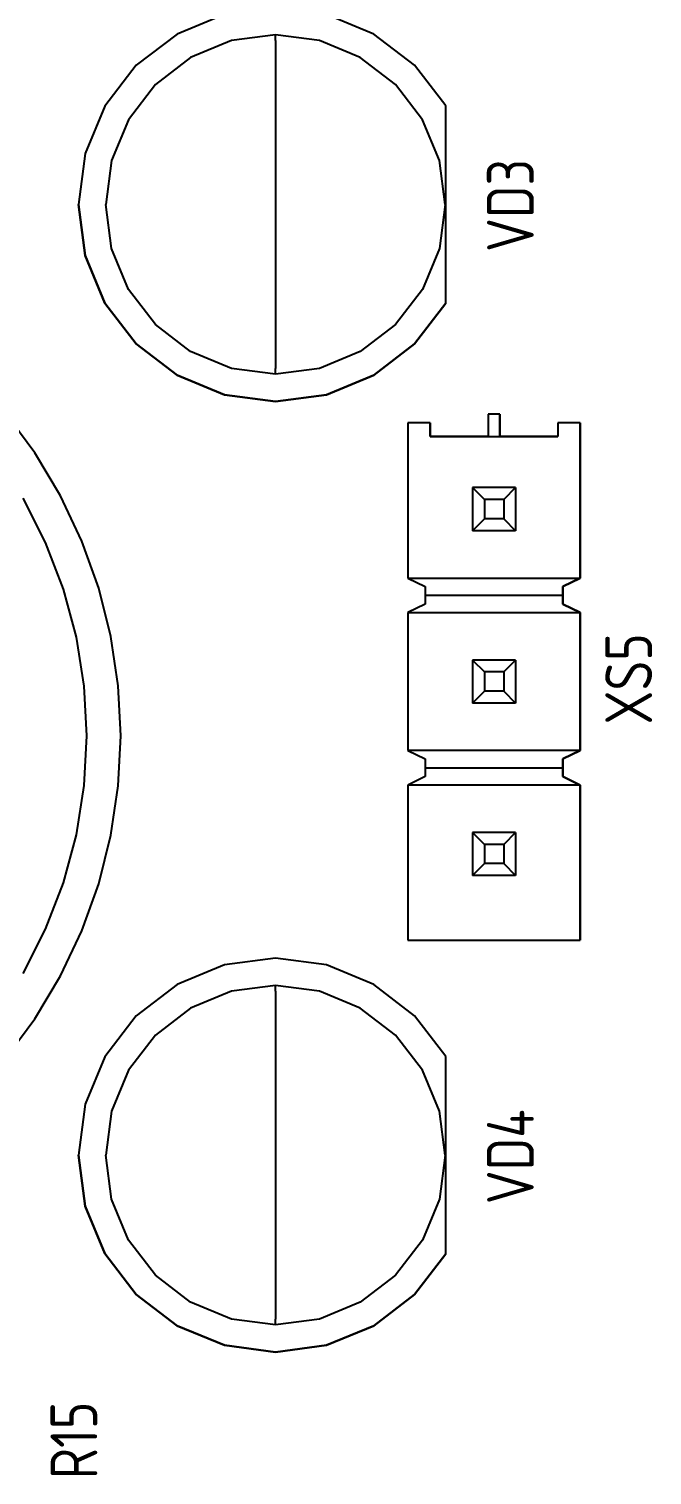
# Model space of a CAD drawing. Header units: inches. Extents: x 0 to 841, y -594 to 0.
# Drawn here: x 405.94 to 424.3, y -251.23 to -208.63 of the extents above; entities that cross this region are included whole.
import ezdxf

# ---------------------------------------------------------------- set-up
doc = ezdxf.new("R2010")
doc.units = ezdxf.units.IN
doc.header["$MEASUREMENT"] = 0
doc.styles.add('GOST type A0', font='', dxfattribs={"height": 2.116667})
doc.styles.get('GOST type A0').set_extended_font_data('GOST type A')

msp = doc.modelspace()

# ---------------------------------------------------------------- linework, layer by layer
at = {"color": 7, "true_color": 0xffffff}
for p, q in [((411.704, -208.202), (410.306, -208.782)), ((411.704, -208.202), (410.306, -208.782)), ((416.104, -208.78), (414.706, -208.202)), ((416.104, -208.78), (414.706, -208.202)), ((410.306, -208.782), (409.104, -209.702)), ((410.306, -208.782), (409.104, -209.702)), ((411.912, -208.974), (410.706, -209.474)), ((413.206, -208.804), (411.912, -208.974)), ((414.5, -208.974), (413.206, -208.804)), ((413.206, -208.974), (413.206, -208.804)), ((413.206, -208.974), (413.206, -209.474)), ((415.706, -209.474), (414.5, -208.974)), ((417.304, -209.7), (416.104, -208.78)), ((417.304, -209.7), (416.104, -208.78)), ((410.706, -209.474), (409.67, -210.268)), ((413.206, -209.474), (413.206, -210.268)), ((416.742, -210.268), (415.706, -209.474)), ((409.104, -209.702), (408.182, -210.904)), ((409.104, -209.702), (408.182, -210.904)), ((418.226, -210.9), (417.304, -209.7)), ((418.226, -210.9), (417.304, -209.7)), ((409.67, -210.268), (408.876, -211.304)), ((413.206, -210.268), (413.206, -211.304)), ((417.536, -211.304), (416.742, -210.268)), ((408.182, -210.904), (407.604, -212.304)), ((408.182, -210.904), (407.604, -212.304)), ((418.226, -216.71), (418.226, -210.9)), ((418.226, -216.71), (418.226, -210.9)), ((408.876, -211.304), (408.376, -212.51)), ((413.206, -211.304), (413.206, -212.51)), ((418.036, -212.51), (417.536, -211.304)), ((407.604, -212.304), (407.406, -213.804)), ((407.604, -212.304), (407.406, -213.804)), ((408.376, -212.51), (408.206, -213.804)), ((413.206, -212.51), (413.206, -213.804)), ((418.206, -213.804), (418.036, -212.51)), ((407.406, -213.804), (407.604, -215.306)), ((407.604, -215.306), (407.406, -213.804)), ((408.376, -215.098), (408.206, -213.804)), ((413.206, -213.804), (413.206, -215.098)), ((418.206, -213.804), (418.036, -215.098)), ((408.876, -216.304), (408.376, -215.098)), ((413.206, -215.098), (413.206, -216.304)), ((418.036, -215.098), (417.536, -216.304)), ((407.604, -215.306), (408.182, -216.704)), ((408.182, -216.704), (407.604, -215.306)), ((409.67, -217.34), (408.876, -216.304)), ((413.206, -216.304), (413.206, -217.34)), ((417.536, -216.304), (416.742, -217.34)), ((408.182, -216.704), (409.104, -217.906)), ((409.104, -217.906), (408.182, -216.704)), ((417.304, -217.908), (418.226, -216.71)), ((418.226, -216.71), (417.304, -217.908)), ((410.706, -218.134), (409.67, -217.34)), ((413.206, -217.34), (413.206, -218.134)), ((416.742, -217.34), (415.706, -218.134)), ((409.104, -217.906), (410.306, -218.828)), ((410.306, -218.828), (409.104, -217.906)), ((416.104, -218.828), (417.304, -217.908)), ((417.304, -217.908), (416.104, -218.828)), ((411.912, -218.634), (410.706, -218.134)), ((413.206, -218.134), (413.206, -218.634)), ((415.706, -218.134), (414.5, -218.634)), ((410.306, -218.828), (411.704, -219.406)), ((411.704, -219.406), (410.306, -218.828)), ((413.206, -218.804), (411.912, -218.634)), ((414.5, -218.634), (413.206, -218.804)), ((413.206, -218.804), (413.206, -218.634)), ((414.706, -219.406), (416.104, -218.828)), ((416.104, -218.828), (414.706, -219.406)), ((411.704, -219.406), (413.206, -219.604)), ((413.206, -219.604), (411.704, -219.406)), ((413.206, -219.604), (414.706, -219.406)), ((414.706, -219.406), (413.206, -219.604)), ((406.118, -221.12), (405.24, -219.938)), ((406.118, -221.12), (405.24, -219.938)), ((419.818, -219.98), (419.474, -219.98)), ((419.474, -219.98), (419.474, -220.64)), ((419.818, -219.98), (419.474, -219.98)), ((419.474, -219.98), (419.474, -220.64)), ((419.818, -220.64), (419.818, -219.98)), ((419.818, -219.98), (419.818, -220.64)), ((417.766, -220.234), (417.106, -220.234)), ((417.106, -220.234), (417.106, -224.806)), ((417.106, -220.234), (417.106, -224.806)), ((417.766, -220.234), (417.106, -220.234)), ((417.766, -220.64), (417.766, -220.234)), ((417.766, -220.234), (417.766, -220.64)), ((419.474, -220.64), (417.766, -220.64)), ((417.766, -220.64), (421.526, -220.64)), ((421.526, -220.64), (419.818, -220.64)), ((422.186, -220.234), (421.526, -220.234)), ((421.526, -220.234), (421.526, -220.64)), ((422.186, -220.234), (421.526, -220.234)), ((421.526, -220.234), (421.526, -220.64)), ((422.186, -224.806), (422.186, -220.234)), ((422.186, -220.234), (422.186, -224.806)), ((406.874, -222.382), (406.118, -221.12)), ((406.874, -222.382), (406.118, -221.12)), ((419.012, -222.14), (419.012, -223.41)), ((419.012, -222.14), (419.364, -222.492)), ((420.282, -222.14), (419.012, -222.14)), ((420.282, -222.14), (419.93, -222.492)), ((420.282, -222.14), (420.282, -223.41)), ((406.436, -223.76), (405.77, -222.454)), ((407.504, -223.714), (406.874, -222.382)), ((407.504, -223.714), (406.874, -222.382)), ((419.364, -222.492), (419.364, -223.058)), ((419.93, -222.492), (419.364, -222.492)), ((419.93, -222.492), (419.93, -223.058)), ((419.364, -223.058), (419.012, -223.41)), ((419.93, -223.058), (419.364, -223.058)), ((419.93, -223.058), (420.282, -223.41)), ((420.282, -223.41), (419.012, -223.41)), ((406.96, -225.128), (406.436, -223.76)), ((408, -225.1), (407.504, -223.714)), ((408, -225.1), (407.504, -223.714)), ((417.106, -224.806), (417.614, -225.054)), ((417.106, -224.806), (417.614, -225.054)), ((417.106, -224.806), (422.186, -224.806)), ((421.678, -225.054), (422.186, -224.806)), ((422.186, -224.806), (421.678, -225.054)), ((407.34, -226.544), (406.96, -225.128)), ((408.358, -226.528), (408, -225.1)), ((408.358, -226.528), (408, -225.1)), ((417.614, -225.054), (417.614, -225.574)), ((417.614, -225.054), (417.614, -225.314)), ((417.614, -225.314), (421.678, -225.314)), ((417.614, -225.314), (417.614, -225.574)), ((421.678, -225.574), (421.678, -225.054)), ((421.678, -225.054), (421.678, -225.314)), ((421.678, -225.314), (421.678, -225.574)), ((417.614, -225.574), (417.106, -225.822)), ((417.614, -225.574), (417.106, -225.822)), ((422.186, -225.822), (421.678, -225.574)), ((421.678, -225.574), (422.186, -225.822)), ((417.106, -225.822), (417.106, -229.886)), ((417.106, -225.822), (417.106, -229.886)), ((417.106, -225.822), (422.186, -225.822)), ((422.186, -229.886), (422.186, -225.822)), ((422.186, -225.822), (422.186, -229.886)), ((407.57, -227.99), (407.34, -226.544)), ((408.574, -227.984), (408.358, -226.528)), ((408.574, -227.984), (408.358, -226.528)), ((419.012, -227.22), (419.012, -228.49)), ((419.012, -227.22), (419.364, -227.572)), ((420.282, -227.22), (419.012, -227.22)), ((420.282, -227.22), (419.93, -227.572)), ((420.282, -227.22), (420.282, -228.49)), ((419.364, -227.572), (419.364, -228.138)), ((419.93, -227.572), (419.364, -227.572)), ((419.93, -227.572), (419.93, -228.138)), ((407.646, -229.454), (407.57, -227.99)), ((408.646, -229.454), (408.574, -227.984)), ((408.646, -229.454), (408.574, -227.984)), ((419.364, -228.138), (419.012, -228.49)), ((419.93, -228.138), (419.364, -228.138)), ((419.93, -228.138), (420.282, -228.49)), ((420.282, -228.49), (419.012, -228.49)), ((407.57, -230.918), (407.646, -229.454)), ((408.574, -230.924), (408.646, -229.454)), ((408.574, -230.924), (408.646, -229.454)), ((417.106, -229.886), (417.614, -230.134)), ((422.186, -229.886), (417.106, -229.886)), ((417.106, -229.886), (417.614, -230.134)), ((421.678, -230.134), (422.186, -229.886)), ((422.186, -229.886), (421.678, -230.134)), ((417.614, -230.134), (417.614, -230.654)), ((417.614, -230.134), (417.614, -230.394)), ((417.614, -230.394), (421.678, -230.394)), ((417.614, -230.394), (417.614, -230.654)), ((421.678, -230.654), (421.678, -230.134)), ((421.678, -230.134), (421.678, -230.394)), ((421.678, -230.394), (421.678, -230.654)), ((417.614, -230.654), (417.106, -230.902)), ((417.614, -230.654), (417.106, -230.902)), ((422.186, -230.902), (421.678, -230.654)), ((421.678, -230.654), (422.186, -230.902)), ((407.34, -232.364), (407.57, -230.918)), ((408.358, -232.38), (408.574, -230.924)), ((408.358, -232.38), (408.574, -230.924)), ((417.106, -230.902), (417.106, -235.474)), ((417.106, -230.902), (417.106, -235.474)), ((422.186, -230.902), (417.106, -230.902)), ((422.186, -235.474), (422.186, -230.902)), ((422.186, -230.902), (422.186, -235.474)), ((406.96, -233.78), (407.34, -232.364)), ((408, -233.808), (408.358, -232.38)), ((408, -233.808), (408.358, -232.38)), ((419.012, -232.3), (419.364, -232.652)), ((420.282, -232.3), (419.012, -232.3)), ((419.012, -232.3), (419.012, -233.57)), ((420.282, -232.3), (419.93, -232.652)), ((420.282, -232.3), (420.282, -233.57)), ((419.364, -232.652), (419.364, -233.218)), ((419.93, -232.652), (419.364, -232.652)), ((419.93, -232.652), (419.93, -233.218)), ((419.364, -233.218), (419.012, -233.57)), ((419.93, -233.218), (419.364, -233.218)), ((419.93, -233.218), (420.282, -233.57)), ((406.436, -235.148), (406.96, -233.78)), ((407.504, -235.194), (408, -233.808)), ((407.504, -235.194), (408, -233.808)), ((420.282, -233.57), (419.012, -233.57)), ((405.77, -236.454), (406.436, -235.148)), ((406.874, -236.524), (407.504, -235.194)), ((406.874, -236.524), (407.504, -235.194)), ((417.106, -235.474), (422.186, -235.474)), ((417.106, -235.474), (422.186, -235.474)), ((411.704, -236.202), (410.306, -236.782)), ((411.704, -236.202), (410.306, -236.782)), ((413.206, -236.004), (411.704, -236.202)), ((413.206, -236.004), (411.704, -236.202)), ((414.706, -236.202), (413.206, -236.004)), ((414.706, -236.202), (413.206, -236.004)), ((416.104, -236.78), (414.706, -236.202)), ((416.104, -236.78), (414.706, -236.202)), ((406.118, -237.788), (406.874, -236.524)), ((406.118, -237.788), (406.874, -236.524)), ((410.306, -236.782), (409.104, -237.702)), ((410.306, -236.782), (409.104, -237.702)), ((413.206, -236.804), (411.912, -236.974)), ((414.5, -236.974), (413.206, -236.804)), ((413.206, -236.974), (413.206, -236.804)), ((417.304, -237.7), (416.104, -236.78)), ((417.304, -237.7), (416.104, -236.78)), ((411.912, -236.974), (410.706, -237.474)), ((413.206, -236.974), (413.206, -237.474)), ((415.706, -237.474), (414.5, -236.974)), ((410.706, -237.474), (409.67, -238.268)), ((413.206, -237.474), (413.206, -238.268)), ((416.742, -238.268), (415.706, -237.474)), ((405.24, -238.97), (406.118, -237.788)), ((405.24, -238.97), (406.118, -237.788)), ((409.104, -237.702), (408.182, -238.904)), ((409.104, -237.702), (408.182, -238.904)), ((418.226, -238.9), (417.304, -237.7)), ((418.226, -238.9), (417.304, -237.7)), ((409.67, -238.268), (408.876, -239.304)), ((413.206, -238.268), (413.206, -239.304)), ((417.536, -239.304), (416.742, -238.268)), ((408.182, -238.904), (407.604, -240.304)), ((408.182, -238.904), (407.604, -240.304)), ((418.226, -244.71), (418.226, -238.9)), ((418.226, -244.71), (418.226, -238.9)), ((408.876, -239.304), (408.376, -240.51)), ((413.206, -239.304), (413.206, -240.51)), ((418.036, -240.51), (417.536, -239.304)), ((407.604, -240.304), (407.406, -241.804)), ((407.604, -240.304), (407.406, -241.804)), ((408.376, -240.51), (408.206, -241.804)), ((413.206, -240.51), (413.206, -241.804)), ((418.206, -241.804), (418.036, -240.51)), ((407.406, -241.804), (407.604, -243.306)), ((407.604, -243.306), (407.406, -241.804)), ((408.376, -243.098), (408.206, -241.804)), ((413.206, -241.804), (413.206, -243.098)), ((418.206, -241.804), (418.036, -243.098)), ((408.876, -244.304), (408.376, -243.098)), ((413.206, -243.098), (413.206, -244.304)), ((418.036, -243.098), (417.536, -244.304)), ((407.604, -243.306), (408.182, -244.704)), ((408.182, -244.704), (407.604, -243.306)), ((409.67, -245.34), (408.876, -244.304)), ((413.206, -244.304), (413.206, -245.34)), ((417.536, -244.304), (416.742, -245.34)), ((408.182, -244.704), (409.104, -245.906)), ((409.104, -245.906), (408.182, -244.704)), ((417.304, -245.908), (418.226, -244.71)), ((418.226, -244.71), (417.304, -245.908)), ((410.706, -246.134), (409.67, -245.34)), ((413.206, -245.34), (413.206, -246.134)), ((416.742, -245.34), (415.706, -246.134)), ((409.104, -245.906), (410.306, -246.828)), ((410.306, -246.828), (409.104, -245.906)), ((411.912, -246.634), (410.706, -246.134)), ((413.206, -246.134), (413.206, -246.634)), ((415.706, -246.134), (414.5, -246.634)), ((416.104, -246.828), (417.304, -245.908)), ((417.304, -245.908), (416.104, -246.828)), ((413.206, -246.804), (411.912, -246.634)), ((414.5, -246.634), (413.206, -246.804)), ((413.206, -246.804), (413.206, -246.634)), ((410.306, -246.828), (411.704, -247.406)), ((411.704, -247.406), (410.306, -246.828)), ((414.706, -247.406), (416.104, -246.828)), ((416.104, -246.828), (414.706, -247.406)), ((411.704, -247.406), (413.206, -247.604)), ((413.206, -247.604), (411.704, -247.406)), ((413.206, -247.604), (414.706, -247.406)), ((414.706, -247.406), (413.206, -247.604))]:
    msp.add_line(p, q, dxfattribs=at)
at = {"color": 18, "true_color": 0x000000}
for p, q in [((411.704, -208.202), (410.306, -208.782)), ((411.704, -208.202), (410.306, -208.782)), ((416.104, -208.78), (414.706, -208.202)), ((416.104, -208.78), (414.706, -208.202)), ((410.306, -208.782), (409.104, -209.702)), ((410.306, -208.782), (409.104, -209.702)), ((411.912, -208.974), (410.706, -209.474)), ((413.206, -208.804), (411.912, -208.974)), ((414.5, -208.974), (413.206, -208.804)), ((413.206, -208.974), (413.206, -208.804)), ((413.206, -208.974), (413.206, -209.474)), ((415.706, -209.474), (414.5, -208.974)), ((417.304, -209.7), (416.104, -208.78)), ((417.304, -209.7), (416.104, -208.78)), ((410.706, -209.474), (409.67, -210.268)), ((413.206, -209.474), (413.206, -210.268)), ((416.742, -210.268), (415.706, -209.474)), ((409.104, -209.702), (408.182, -210.904)), ((409.104, -209.702), (408.182, -210.904)), ((418.226, -210.9), (417.304, -209.7)), ((418.226, -210.9), (417.304, -209.7)), ((409.67, -210.268), (408.876, -211.304)), ((413.206, -210.268), (413.206, -211.304)), ((417.536, -211.304), (416.742, -210.268)), ((408.182, -210.904), (407.604, -212.304)), ((408.182, -210.904), (407.604, -212.304)), ((418.226, -216.71), (418.226, -210.9)), ((418.226, -216.71), (418.226, -210.9)), ((408.876, -211.304), (408.376, -212.51)), ((413.206, -211.304), (413.206, -212.51)), ((418.036, -212.51), (417.536, -211.304)), ((407.604, -212.304), (407.406, -213.804)), ((407.604, -212.304), (407.406, -213.804)), ((408.376, -212.51), (408.206, -213.804)), ((413.206, -212.51), (413.206, -213.804)), ((418.206, -213.804), (418.036, -212.51)), ((407.406, -213.804), (407.604, -215.306)), ((407.604, -215.306), (407.406, -213.804)), ((408.376, -215.098), (408.206, -213.804)), ((413.206, -213.804), (413.206, -215.098)), ((418.206, -213.804), (418.036, -215.098)), ((408.876, -216.304), (408.376, -215.098)), ((413.206, -215.098), (413.206, -216.304)), ((418.036, -215.098), (417.536, -216.304)), ((407.604, -215.306), (408.182, -216.704)), ((408.182, -216.704), (407.604, -215.306)), ((409.67, -217.34), (408.876, -216.304)), ((413.206, -216.304), (413.206, -217.34)), ((417.536, -216.304), (416.742, -217.34)), ((408.182, -216.704), (409.104, -217.906)), ((409.104, -217.906), (408.182, -216.704)), ((417.304, -217.908), (418.226, -216.71)), ((418.226, -216.71), (417.304, -217.908)), ((410.706, -218.134), (409.67, -217.34)), ((413.206, -217.34), (413.206, -218.134)), ((416.742, -217.34), (415.706, -218.134)), ((409.104, -217.906), (410.306, -218.828)), ((410.306, -218.828), (409.104, -217.906)), ((416.104, -218.828), (417.304, -217.908)), ((417.304, -217.908), (416.104, -218.828)), ((411.912, -218.634), (410.706, -218.134)), ((413.206, -218.134), (413.206, -218.634)), ((415.706, -218.134), (414.5, -218.634)), ((410.306, -218.828), (411.704, -219.406)), ((411.704, -219.406), (410.306, -218.828)), ((413.206, -218.804), (411.912, -218.634)), ((414.5, -218.634), (413.206, -218.804)), ((413.206, -218.804), (413.206, -218.634)), ((414.706, -219.406), (416.104, -218.828)), ((416.104, -218.828), (414.706, -219.406)), ((411.704, -219.406), (413.206, -219.604)), ((413.206, -219.604), (411.704, -219.406)), ((413.206, -219.604), (414.706, -219.406)), ((414.706, -219.406), (413.206, -219.604)), ((406.118, -221.12), (405.24, -219.938)), ((406.118, -221.12), (405.24, -219.938)), ((419.818, -219.98), (419.474, -219.98)), ((419.474, -219.98), (419.474, -220.64)), ((419.818, -219.98), (419.474, -219.98)), ((419.474, -219.98), (419.474, -220.64)), ((419.818, -220.64), (419.818, -219.98)), ((419.818, -219.98), (419.818, -220.64)), ((417.766, -220.234), (417.106, -220.234)), ((417.106, -220.234), (417.106, -224.806)), ((417.106, -220.234), (417.106, -224.806)), ((417.766, -220.234), (417.106, -220.234)), ((417.766, -220.64), (417.766, -220.234)), ((417.766, -220.234), (417.766, -220.64)), ((419.474, -220.64), (417.766, -220.64)), ((417.766, -220.64), (421.526, -220.64)), ((421.526, -220.64), (419.818, -220.64)), ((422.186, -220.234), (421.526, -220.234)), ((421.526, -220.234), (421.526, -220.64)), ((422.186, -220.234), (421.526, -220.234)), ((421.526, -220.234), (421.526, -220.64)), ((422.186, -224.806), (422.186, -220.234)), ((422.186, -220.234), (422.186, -224.806)), ((406.874, -222.382), (406.118, -221.12)), ((406.874, -222.382), (406.118, -221.12)), ((419.012, -222.14), (419.012, -223.41)), ((419.012, -222.14), (419.364, -222.492)), ((420.282, -222.14), (419.012, -222.14)), ((420.282, -222.14), (419.93, -222.492)), ((420.282, -222.14), (420.282, -223.41)), ((406.436, -223.76), (405.77, -222.454)), ((407.504, -223.714), (406.874, -222.382)), ((407.504, -223.714), (406.874, -222.382)), ((419.364, -222.492), (419.364, -223.058)), ((419.93, -222.492), (419.364, -222.492)), ((419.93, -222.492), (419.93, -223.058)), ((419.364, -223.058), (419.012, -223.41)), ((419.93, -223.058), (419.364, -223.058)), ((419.93, -223.058), (420.282, -223.41)), ((420.282, -223.41), (419.012, -223.41)), ((406.96, -225.128), (406.436, -223.76)), ((408, -225.1), (407.504, -223.714)), ((408, -225.1), (407.504, -223.714)), ((417.106, -224.806), (417.614, -225.054)), ((417.106, -224.806), (417.614, -225.054)), ((417.106, -224.806), (422.186, -224.806)), ((421.678, -225.054), (422.186, -224.806)), ((422.186, -224.806), (421.678, -225.054)), ((407.34, -226.544), (406.96, -225.128)), ((408.358, -226.528), (408, -225.1)), ((408.358, -226.528), (408, -225.1)), ((417.614, -225.054), (417.614, -225.574)), ((417.614, -225.054), (417.614, -225.314)), ((417.614, -225.314), (421.678, -225.314)), ((417.614, -225.314), (417.614, -225.574)), ((421.678, -225.574), (421.678, -225.054)), ((421.678, -225.054), (421.678, -225.314)), ((421.678, -225.314), (421.678, -225.574)), ((417.614, -225.574), (417.106, -225.822)), ((417.614, -225.574), (417.106, -225.822)), ((422.186, -225.822), (421.678, -225.574)), ((421.678, -225.574), (422.186, -225.822)), ((417.106, -225.822), (417.106, -229.886)), ((417.106, -225.822), (417.106, -229.886)), ((417.106, -225.822), (422.186, -225.822)), ((422.186, -229.886), (422.186, -225.822)), ((422.186, -225.822), (422.186, -229.886)), ((407.57, -227.99), (407.34, -226.544)), ((408.574, -227.984), (408.358, -226.528)), ((408.574, -227.984), (408.358, -226.528)), ((419.012, -227.22), (419.012, -228.49)), ((419.012, -227.22), (419.364, -227.572)), ((420.282, -227.22), (419.012, -227.22)), ((420.282, -227.22), (419.93, -227.572)), ((420.282, -227.22), (420.282, -228.49)), ((419.364, -227.572), (419.364, -228.138)), ((419.93, -227.572), (419.364, -227.572)), ((419.93, -227.572), (419.93, -228.138)), ((407.646, -229.454), (407.57, -227.99)), ((408.646, -229.454), (408.574, -227.984)), ((408.646, -229.454), (408.574, -227.984)), ((419.364, -228.138), (419.012, -228.49)), ((419.93, -228.138), (419.364, -228.138)), ((419.93, -228.138), (420.282, -228.49)), ((420.282, -228.49), (419.012, -228.49)), ((407.57, -230.918), (407.646, -229.454)), ((408.574, -230.924), (408.646, -229.454)), ((408.574, -230.924), (408.646, -229.454)), ((417.106, -229.886), (417.614, -230.134)), ((422.186, -229.886), (417.106, -229.886)), ((417.106, -229.886), (417.614, -230.134)), ((421.678, -230.134), (422.186, -229.886)), ((422.186, -229.886), (421.678, -230.134)), ((417.614, -230.134), (417.614, -230.654)), ((417.614, -230.134), (417.614, -230.394)), ((417.614, -230.394), (421.678, -230.394)), ((417.614, -230.394), (417.614, -230.654)), ((421.678, -230.654), (421.678, -230.134)), ((421.678, -230.134), (421.678, -230.394)), ((421.678, -230.394), (421.678, -230.654)), ((417.614, -230.654), (417.106, -230.902)), ((417.614, -230.654), (417.106, -230.902)), ((422.186, -230.902), (421.678, -230.654)), ((421.678, -230.654), (422.186, -230.902)), ((407.34, -232.364), (407.57, -230.918)), ((408.358, -232.38), (408.574, -230.924)), ((408.358, -232.38), (408.574, -230.924)), ((417.106, -230.902), (417.106, -235.474)), ((417.106, -230.902), (417.106, -235.474)), ((422.186, -230.902), (417.106, -230.902)), ((422.186, -235.474), (422.186, -230.902)), ((422.186, -230.902), (422.186, -235.474)), ((406.96, -233.78), (407.34, -232.364)), ((408, -233.808), (408.358, -232.38)), ((408, -233.808), (408.358, -232.38)), ((419.012, -232.3), (419.364, -232.652)), ((420.282, -232.3), (419.012, -232.3)), ((419.012, -232.3), (419.012, -233.57)), ((420.282, -232.3), (419.93, -232.652)), ((420.282, -232.3), (420.282, -233.57)), ((419.364, -232.652), (419.364, -233.218)), ((419.93, -232.652), (419.364, -232.652)), ((419.93, -232.652), (419.93, -233.218)), ((419.364, -233.218), (419.012, -233.57)), ((419.93, -233.218), (419.364, -233.218)), ((419.93, -233.218), (420.282, -233.57)), ((406.436, -235.148), (406.96, -233.78)), ((407.504, -235.194), (408, -233.808)), ((407.504, -235.194), (408, -233.808)), ((420.282, -233.57), (419.012, -233.57)), ((405.77, -236.454), (406.436, -235.148)), ((406.874, -236.524), (407.504, -235.194)), ((406.874, -236.524), (407.504, -235.194)), ((417.106, -235.474), (422.186, -235.474)), ((417.106, -235.474), (422.186, -235.474)), ((411.704, -236.202), (410.306, -236.782)), ((411.704, -236.202), (410.306, -236.782)), ((413.206, -236.004), (411.704, -236.202)), ((413.206, -236.004), (411.704, -236.202)), ((414.706, -236.202), (413.206, -236.004)), ((414.706, -236.202), (413.206, -236.004)), ((416.104, -236.78), (414.706, -236.202)), ((416.104, -236.78), (414.706, -236.202)), ((406.118, -237.788), (406.874, -236.524)), ((406.118, -237.788), (406.874, -236.524)), ((410.306, -236.782), (409.104, -237.702)), ((410.306, -236.782), (409.104, -237.702)), ((413.206, -236.804), (411.912, -236.974)), ((414.5, -236.974), (413.206, -236.804)), ((413.206, -236.974), (413.206, -236.804)), ((417.304, -237.7), (416.104, -236.78)), ((417.304, -237.7), (416.104, -236.78)), ((411.912, -236.974), (410.706, -237.474)), ((413.206, -236.974), (413.206, -237.474)), ((415.706, -237.474), (414.5, -236.974)), ((410.706, -237.474), (409.67, -238.268)), ((413.206, -237.474), (413.206, -238.268)), ((416.742, -238.268), (415.706, -237.474)), ((405.24, -238.97), (406.118, -237.788)), ((405.24, -238.97), (406.118, -237.788)), ((409.104, -237.702), (408.182, -238.904)), ((409.104, -237.702), (408.182, -238.904)), ((418.226, -238.9), (417.304, -237.7)), ((418.226, -238.9), (417.304, -237.7)), ((409.67, -238.268), (408.876, -239.304)), ((413.206, -238.268), (413.206, -239.304)), ((417.536, -239.304), (416.742, -238.268)), ((408.182, -238.904), (407.604, -240.304)), ((408.182, -238.904), (407.604, -240.304)), ((418.226, -244.71), (418.226, -238.9)), ((418.226, -244.71), (418.226, -238.9)), ((408.876, -239.304), (408.376, -240.51)), ((413.206, -239.304), (413.206, -240.51)), ((418.036, -240.51), (417.536, -239.304)), ((407.604, -240.304), (407.406, -241.804)), ((407.604, -240.304), (407.406, -241.804)), ((408.376, -240.51), (408.206, -241.804)), ((413.206, -240.51), (413.206, -241.804)), ((418.206, -241.804), (418.036, -240.51)), ((407.406, -241.804), (407.604, -243.306)), ((407.604, -243.306), (407.406, -241.804)), ((408.376, -243.098), (408.206, -241.804)), ((413.206, -241.804), (413.206, -243.098)), ((418.206, -241.804), (418.036, -243.098)), ((408.876, -244.304), (408.376, -243.098)), ((413.206, -243.098), (413.206, -244.304)), ((418.036, -243.098), (417.536, -244.304)), ((407.604, -243.306), (408.182, -244.704)), ((408.182, -244.704), (407.604, -243.306)), ((409.67, -245.34), (408.876, -244.304)), ((413.206, -244.304), (413.206, -245.34)), ((417.536, -244.304), (416.742, -245.34)), ((408.182, -244.704), (409.104, -245.906)), ((409.104, -245.906), (408.182, -244.704)), ((417.304, -245.908), (418.226, -244.71)), ((418.226, -244.71), (417.304, -245.908)), ((410.706, -246.134), (409.67, -245.34)), ((413.206, -245.34), (413.206, -246.134)), ((416.742, -245.34), (415.706, -246.134)), ((409.104, -245.906), (410.306, -246.828)), ((410.306, -246.828), (409.104, -245.906)), ((411.912, -246.634), (410.706, -246.134)), ((413.206, -246.134), (413.206, -246.634)), ((415.706, -246.134), (414.5, -246.634)), ((416.104, -246.828), (417.304, -245.908)), ((417.304, -245.908), (416.104, -246.828)), ((413.206, -246.804), (411.912, -246.634)), ((414.5, -246.634), (413.206, -246.804)), ((413.206, -246.804), (413.206, -246.634)), ((410.306, -246.828), (411.704, -247.406)), ((411.704, -247.406), (410.306, -246.828)), ((414.706, -247.406), (416.104, -246.828)), ((416.104, -246.828), (414.706, -247.406)), ((411.704, -247.406), (413.206, -247.604)), ((413.206, -247.604), (411.704, -247.406)), ((413.206, -247.604), (414.706, -247.406)), ((414.706, -247.406), (413.206, -247.604))]:
    msp.add_line(p, q, dxfattribs=at)

# ---------------------------------------------------------------- texts
at = {"color": 18, "true_color": 0x000000, "style": 'GOST type A0'}
for s, p in [('VD3', (420.818, -215.2)), ('XS5', (424.303, -229.122)), ('VD4', (420.818, -243.251)), ('R15', (407.957, -251.347))]:
    msp.add_text(s, height=1.3796, rotation=90, dxfattribs=at).set_placement(p)

doc.saveas('drawing.dxf')
